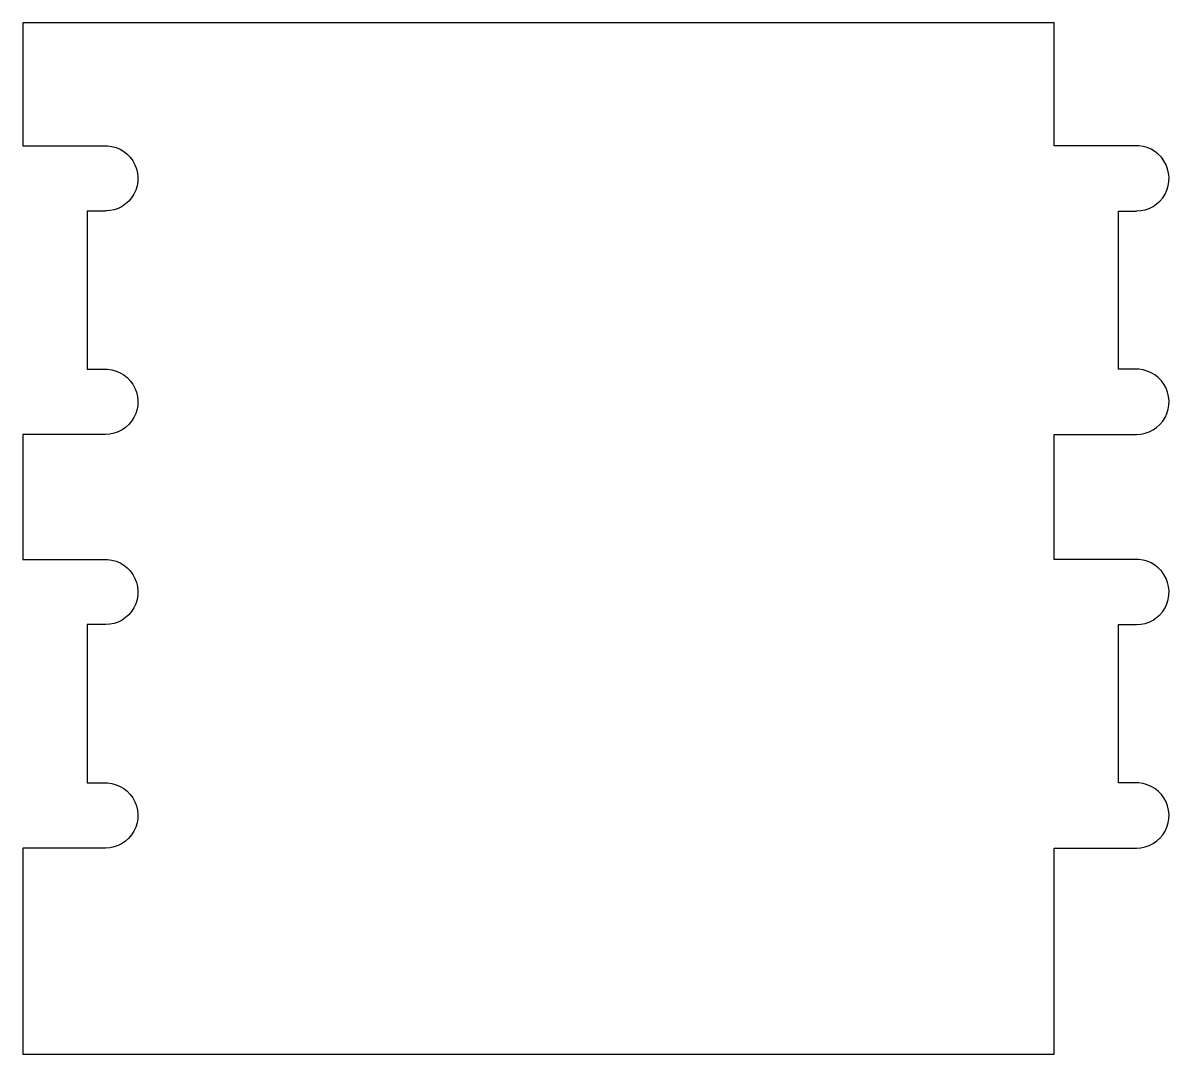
# Model space of a CAD drawing. Header units: millimetres. Extents: x 4 to 31.8, y 8 to 33.
import ezdxf

# ---------------------------------------------------------------- set-up
doc = ezdxf.new("R2010")
doc.units = ezdxf.units.MM
doc.header["$LTSCALE"] = 0.79
doc.layers.add('Default', color=18, linetype='Continuous', true_color=0x000000)

msp = doc.modelspace()

# ---------------------------------------------------------------- linework, layer by layer
at = {"layer": 'Default'}
for points in [[(30.947, 30.019), (29, 30.019), (29, 33), (4, 33), (4, 30.019), (5.947, 30.019)], [(6, 28.441), (6, 28.439), (5.56, 28.439), (5.56, 24.602), (5.947, 24.602)], [(30.947, 24.602), (30.56, 24.602), (30.56, 28.439), (31, 28.439), (31, 28.441)], [(6, 23.024), (6, 23.022), (4, 23.022), (4, 19.991), (5.947, 19.991)], [(30.947, 19.991), (29, 19.991), (29, 23.022), (31, 23.022), (31, 23.024)], [(6, 18.412), (6, 18.411), (5.56, 18.411), (5.56, 14.573), (5.947, 14.573)], [(30.947, 14.573), (30.56, 14.573), (30.56, 18.411), (31, 18.411), (31, 18.412)], [(6, 12.995), (6, 12.993), (4, 12.993), (4, 8), (29, 8), (29, 12.993)], [(29, 12.993), (31, 12.993), (31, 12.995)]]:
    msp.add_lwpolyline(points, dxfattribs=at)
at = {"layer": 'Default', "extrusion": (0, 0, -1)}
for centre in [(-6, 29.231), (-6, 23.814), (-6, 19.202), (-6, 13.785)]:
    msp.add_arc(centre, 0.79, 86.1817, 270, dxfattribs=at)
at = {"layer": 'Default'}
for centre in [(31, 29.231), (31, 23.814), (31, 19.202), (31, 13.785)]:
    msp.add_arc(centre, 0.79, 270, 93.8183, dxfattribs=at)

doc.saveas('drawing.dxf')
